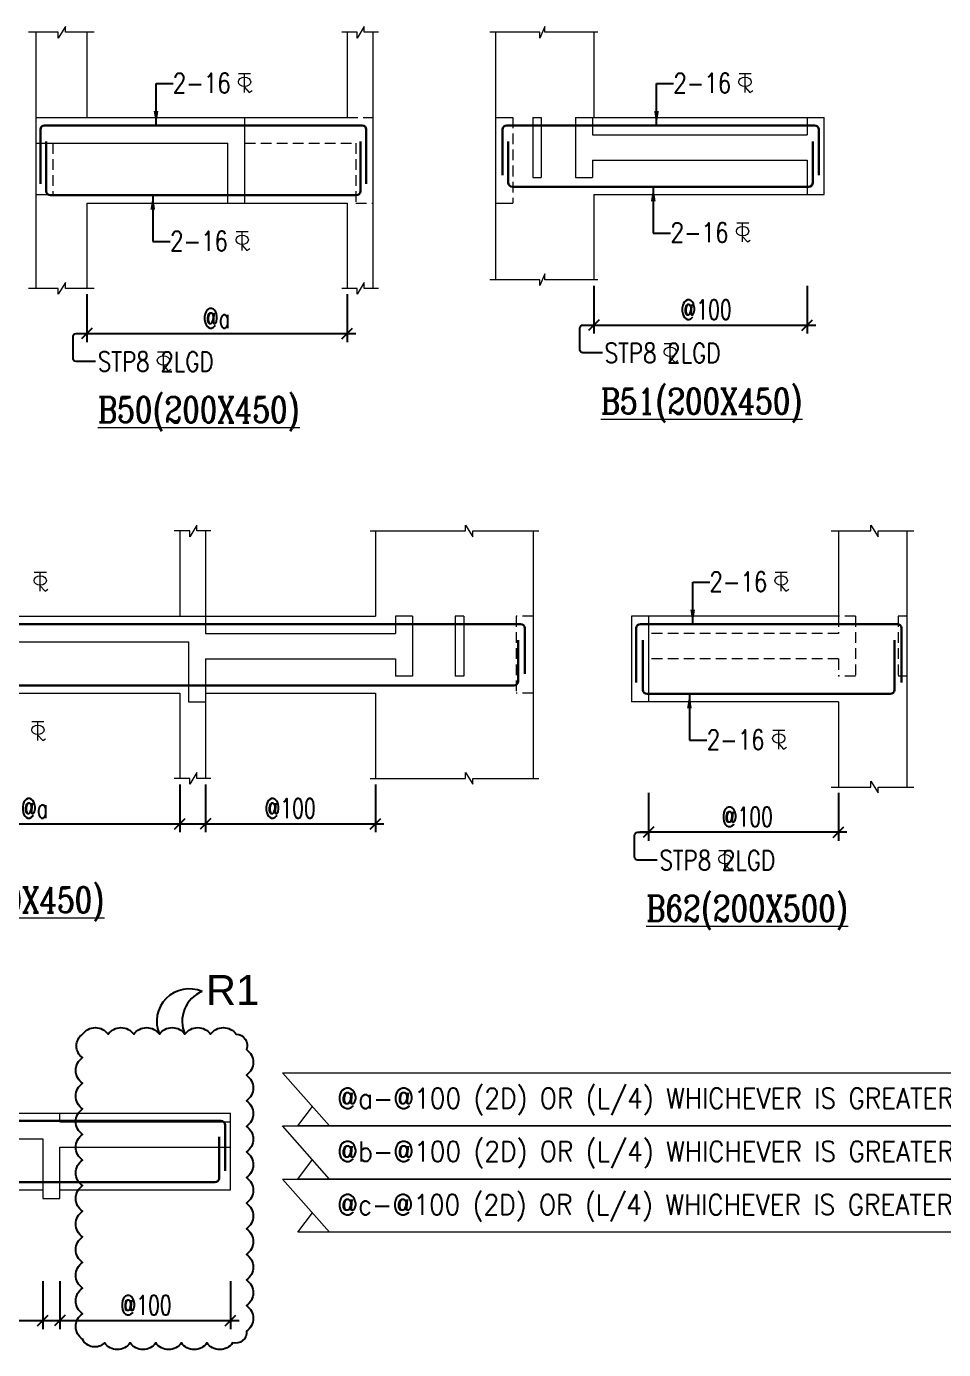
# Model space of a CAD drawing. Header units: millimetres. Extents: x 1255966 to 1543449, y 318653 to 465396.
# Drawn here: x 1513406 to 1524150, y 323664 to 339167 of the extents above; entities that cross this region are included whole.
import ezdxf

# ---------------------------------------------------------------- set-up
doc = ezdxf.new("R2010")
doc.units = ezdxf.units.MM
doc.header["$LTSCALE"] = 500
doc.header["$MEASUREMENT"] = 0
doc.header["$PDMODE"] = 34
doc.linetypes.add('HIDDEN', pattern=[0.375, 0.25, -0.125])
doc.layers.get('Defpoints').update_dxf_attribs({"lineweight": 0})
for name, color, linetype, lineweight in [('BEAM ELE', 2, 'Continuous', 15), ('CALL', 1, 'Continuous', 18), ('DIM', 1, 'Continuous', 20), ('TAXT', 3, 'Continuous', 15), ('TEXT', 7, 'Continuous', 13), ('TEXT2', 3, 'Continuous', 15), ('TOWER AREA BEAM..', 3, 'Continuous', 20)]:
    doc.layers.add(name, color=color, linetype=linetype, lineweight=lineweight)
for name, color, linetype in [('CLOUD', 95, 'Continuous'), ('D', 10, 'Continuous'), ('ST', 3, 'Continuous'), ('ST DIM.', 1, 'Continuous'), ('STEEL', 1, 'Continuous')]:
    doc.layers.add(name, color=color, linetype=linetype)
doc.styles.add('2MM', font='romans.shx', dxfattribs={"width": 0.7})
doc.styles.add('3mm', font='arial.ttf')
doc.styles.add('BHTESHT$0$HSCC2', font='romanc.shx')
doc.styles.add('haider', font='romans.shx')
doc.styles.add('S-T', font='romans.shx')
doc.dimstyles.new('SHUIB MOD.', dxfattribs={"dimtxt": 230, "dimasz": 130, "dimexe": 100, "dimexo": 70, "dimgap": 50, "dimtad": 2, "dimdec": 0, "dimzin": 4, "dimdsep": 46, "dimtxsty": '2MM', "dimblk": 'OBLIQUE', "dimcen": 0.09, "dimdle": 100, "dimclrd": 1, "dimclre": 1, "dimclrt": 3, "dimadec": 0, "dimazin": 0, "dimtfac": 1, "dimtdec": 0, "dimtix": 1, "dimtmove": 2, "dimatfit": 3, "dimfxl": 100, "dimtolj": 1, "dimlwd": -1, "dimarcsym": 0})

# ---------------------------------------------------------------- blocks, each defined once
blk = doc.blocks.new('_Oblique')
at = {"color": 0, "linetype": 'ByBlock', "lineweight": -2}
blk.add_line((-0.5, -0.5), (0.5, 0.5), dxfattribs=at)
blk = doc.blocks.new('A$C76682FD6')
at = {"layer": 'TEXT', "color": 3, "ltscale": 0.2}
for p, q in [((143, 219, -1), (2, 219, -1)), ((72, 0, -1), (72, 219, -1)), ((72, 63, -1), (128, 0, -1)), ((128, 0, -1), (162, 21))]:
    blk.add_line(p, q, dxfattribs=at)
blk.add_ellipse((72, 124, -1), major_axis=(72.3, 0), ratio=0.753223, dxfattribs=at)
blk = doc.blocks.new('*D271')
at = {"layer": 'Defpoints', "color": 0, "ltscale": 100, "transparency": 16777216}
for p in [(1514115, 336099, 6), (1517165, 336099, 6), (1517165, 335568)]:
    blk.add_point(p, dxfattribs=at)
at = {"layer": 'ST DIM.', "color": 1, "lineweight": -2, "ltscale": 100, "transparency": 16777216}
for p, q in [((1514115, 336029), (1514115, 335468)), ((1517165, 336029), (1517165, 335468))]:
    blk.add_line(p, q, dxfattribs=at)
at = {"layer": 'ST DIM.', "color": 1, "ltscale": 100, "transparency": 16777216}
blk.add_line((1514015, 335568), (1517265, 335568), dxfattribs=at)
at = {"layer": 'ST DIM.', "color": 1, "ltscale": 100, "transparency": 16777216, "xscale": 125, "yscale": 125, "zscale": 125, "rotation": 180}
blk.add_blockref('_Oblique', (1514115, 335568), dxfattribs=at)
at = {"layer": 'ST DIM.', "color": 1, "ltscale": 100, "transparency": 16777216, "xscale": 125, "yscale": 125, "zscale": 125}
blk.add_blockref('_Oblique', (1517165, 335568), dxfattribs=at)
at = {"layer": 'ST DIM.', "color": 3, "ltscale": 100, "transparency": 16777216, "insert": (1515631, 335749), "char_height": 230, "attachment_point": 5, "style": '2MM'}
blk.add_mtext('\\A1;@a', dxfattribs=at)
blk = doc.blocks.new('*D292')
at = {"layer": 'Defpoints', "color": 0, "ltscale": 100, "transparency": 16777216}
for p in [(1520052, 336199, 6), (1522552, 336199, 6), (1522552, 335668)]:
    blk.add_point(p, dxfattribs=at)
at = {"layer": 'ST DIM.', "color": 1, "lineweight": -2, "ltscale": 100, "transparency": 16777216}
for p, q in [((1520052, 336129), (1520052, 335568)), ((1522552, 336129), (1522552, 335568))]:
    blk.add_line(p, q, dxfattribs=at)
at = {"layer": 'ST DIM.', "color": 1, "ltscale": 100, "transparency": 16777216}
blk.add_line((1519952, 335668), (1522652, 335668), dxfattribs=at)
at = {"layer": 'ST DIM.', "color": 1, "ltscale": 100, "transparency": 16777216, "xscale": 125, "yscale": 125, "zscale": 125, "rotation": 180}
blk.add_blockref('_Oblique', (1520052, 335668), dxfattribs=at)
at = {"layer": 'ST DIM.', "color": 1, "ltscale": 100, "transparency": 16777216, "xscale": 125, "yscale": 125, "zscale": 125}
blk.add_blockref('_Oblique', (1522552, 335668), dxfattribs=at)
at = {"layer": 'ST DIM.', "color": 3, "ltscale": 100, "transparency": 16777216, "insert": (1521368, 335849), "char_height": 230, "attachment_point": 5, "style": '2MM'}
blk.add_mtext('\\A1;@100', dxfattribs=at)
blk = doc.blocks.new('*D301')
at = {"layer": 'Defpoints', "color": 0, "ltscale": 100, "transparency": 16777216}
for p in [(1511774, 330356, 6), (1515204, 330356, 6), (1515204, 329825)]:
    blk.add_point(p, dxfattribs=at)
at = {"layer": 'ST DIM.', "color": 1, "lineweight": -2, "ltscale": 100, "transparency": 16777216}
for p, q in [((1511774, 330286), (1511774, 329725)), ((1515204, 330286), (1515204, 329725))]:
    blk.add_line(p, q, dxfattribs=at)
at = {"layer": 'ST DIM.', "color": 1, "ltscale": 100, "transparency": 16777216}
blk.add_line((1511674, 329825), (1515304, 329825), dxfattribs=at)
at = {"layer": 'ST DIM.', "color": 1, "ltscale": 100, "transparency": 16777216, "xscale": 125, "yscale": 125, "zscale": 125, "rotation": 180}
blk.add_blockref('_Oblique', (1511774, 329825), dxfattribs=at)
at = {"layer": 'ST DIM.', "color": 1, "ltscale": 100, "transparency": 16777216, "xscale": 125, "yscale": 125, "zscale": 125}
blk.add_blockref('_Oblique', (1515204, 329825), dxfattribs=at)
at = {"layer": 'ST DIM.', "color": 3, "ltscale": 100, "transparency": 16777216, "insert": (1513500, 330006), "char_height": 230, "attachment_point": 5, "style": '2MM'}
blk.add_mtext('\\A1;@a', dxfattribs=at)
blk = doc.blocks.new('*D302')
at = {"layer": 'Defpoints', "color": 0, "ltscale": 100, "transparency": 16777216}
for p in [(1515504, 330356, 6), (1517494, 330356, 6), (1517494, 329825)]:
    blk.add_point(p, dxfattribs=at)
at = {"layer": 'ST DIM.', "color": 1, "lineweight": -2, "ltscale": 100, "transparency": 16777216}
for p, q in [((1515504, 330286), (1515504, 329725)), ((1517494, 330286), (1517494, 329725))]:
    blk.add_line(p, q, dxfattribs=at)
at = {"layer": 'ST DIM.', "color": 1, "ltscale": 100, "transparency": 16777216}
blk.add_line((1515404, 329825), (1517594, 329825), dxfattribs=at)
at = {"layer": 'ST DIM.', "color": 1, "ltscale": 100, "transparency": 16777216, "xscale": 125, "yscale": 125, "zscale": 125, "rotation": 180}
blk.add_blockref('_Oblique', (1515504, 329825), dxfattribs=at)
at = {"layer": 'ST DIM.', "color": 1, "ltscale": 100, "transparency": 16777216, "xscale": 125, "yscale": 125, "zscale": 125}
blk.add_blockref('_Oblique', (1517494, 329825), dxfattribs=at)
at = {"layer": 'ST DIM.', "color": 3, "ltscale": 100, "transparency": 16777216, "insert": (1516495, 330006), "char_height": 230, "attachment_point": 5, "style": '2MM'}
blk.add_mtext('\\A1;@100', dxfattribs=at)
blk = doc.blocks.new('*D303')
at = {"layer": 'Defpoints', "color": 0, "ltscale": 100, "transparency": 16777216}
for p in [(1520693, 330256, 6), (1522918, 330256, 6), (1520693, 329725)]:
    blk.add_point(p, dxfattribs=at)
at = {"layer": 'ST DIM.', "color": 1, "lineweight": -2, "ltscale": 100, "transparency": 16777216}
for p, q in [((1520693, 330186), (1520693, 329625)), ((1522918, 330186), (1522918, 329625))]:
    blk.add_line(p, q, dxfattribs=at)
at = {"layer": 'ST DIM.', "color": 1, "ltscale": 100, "transparency": 16777216}
blk.add_line((1523018, 329725), (1520593, 329725), dxfattribs=at)
at = {"layer": 'ST DIM.', "color": 1, "ltscale": 100, "transparency": 16777216, "xscale": 125, "yscale": 125, "zscale": 125, "rotation": 180}
blk.add_blockref('_Oblique', (1520693, 329725), dxfattribs=at)
at = {"layer": 'ST DIM.', "color": 1, "ltscale": 100, "transparency": 16777216, "xscale": 125, "yscale": 125, "zscale": 125}
blk.add_blockref('_Oblique', (1522918, 329725), dxfattribs=at)
at = {"layer": 'ST DIM.', "color": 3, "ltscale": 100, "transparency": 16777216, "insert": (1521850, 329906), "char_height": 230, "attachment_point": 5, "style": '2MM'}
blk.add_mtext('\\A1;@100', dxfattribs=at)
blk = doc.blocks.new('*D315')
at = {"layer": 'Defpoints', "color": 0, "ltscale": 100, "transparency": 16777216}
for p in [(1510017, 324534, 6), (1513597, 324534, 6), (1513597, 324003)]:
    blk.add_point(p, dxfattribs=at)
at = {"layer": 'ST DIM.', "color": 1, "lineweight": -2, "ltscale": 100, "transparency": 16777216}
for p, q in [((1510017, 324464), (1510017, 323903)), ((1513597, 324464), (1513597, 323903))]:
    blk.add_line(p, q, dxfattribs=at)
at = {"layer": 'ST DIM.', "color": 1, "ltscale": 100, "transparency": 16777216}
blk.add_line((1509917, 324003), (1513697, 324003), dxfattribs=at)
at = {"layer": 'ST DIM.', "color": 1, "ltscale": 100, "transparency": 16777216, "xscale": 125, "yscale": 125, "zscale": 125, "rotation": 180}
blk.add_blockref('_Oblique', (1510017, 324003), dxfattribs=at)
at = {"layer": 'ST DIM.', "color": 1, "ltscale": 100, "transparency": 16777216, "xscale": 125, "yscale": 125, "zscale": 125}
blk.add_blockref('_Oblique', (1513597, 324003), dxfattribs=at)
at = {"layer": 'ST DIM.', "color": 3, "ltscale": 100, "transparency": 16777216, "insert": (1511946, 324184), "char_height": 230, "attachment_point": 5, "style": '2MM'}
blk.add_mtext('\\A1;@a', dxfattribs=at)
blk = doc.blocks.new('*D316')
at = {"layer": 'Defpoints', "color": 0, "ltscale": 100, "transparency": 16777216}
for p in [(1513797, 324534, 6), (1515797, 324534, 6), (1515797, 324003)]:
    blk.add_point(p, dxfattribs=at)
at = {"layer": 'ST DIM.', "color": 1, "lineweight": -2, "ltscale": 100, "transparency": 16777216}
for p, q in [((1513797, 324464), (1513797, 323903)), ((1515797, 324464), (1515797, 323903))]:
    blk.add_line(p, q, dxfattribs=at)
at = {"layer": 'ST DIM.', "color": 1, "ltscale": 100, "transparency": 16777216}
blk.add_line((1513697, 324003), (1515897, 324003), dxfattribs=at)
at = {"layer": 'ST DIM.', "color": 1, "ltscale": 100, "transparency": 16777216, "xscale": 125, "yscale": 125, "zscale": 125, "rotation": 180}
blk.add_blockref('_Oblique', (1513797, 324003), dxfattribs=at)
at = {"layer": 'ST DIM.', "color": 1, "ltscale": 100, "transparency": 16777216, "xscale": 125, "yscale": 125, "zscale": 125}
blk.add_blockref('_Oblique', (1515797, 324003), dxfattribs=at)
at = {"layer": 'ST DIM.', "color": 3, "ltscale": 100, "transparency": 16777216, "insert": (1514806, 324184), "char_height": 230, "attachment_point": 5, "style": '2MM'}
blk.add_mtext('\\A1;@100', dxfattribs=at)

msp = doc.modelspace()

# ---------------------------------------------------------------- linework, layer by layer
at = {"layer": 'BEAM ELE', "color": 3}
for points, elevation in [([(1514198.2, 339098.8), (1513863.1, 339098.8), (1513863.1, 339167.4), (1513778.6, 339030.8), (1513778.6, 339098.8), (1513430, 339098.8)], 1738721.7), ([(1517531.7, 339098.8), (1517364, 339098.8), (1517364, 339167.4), (1517279.4, 339030.8), (1517279.4, 339098.8), (1517099.1, 339098.8)], 1738721.7), ([(1520099.9, 339098.8), (1519479.3, 339098.8), (1519479.3, 339167.4), (1519422.5, 339030.8), (1519422.5, 339098.8), (1518834.3, 339098.8)], 1738721.7), ([(1520099.9, 336198.8), (1519479.3, 336198.8), (1519479.3, 336267.4), (1519422.5, 336130.8), (1519422.5, 336198.8), (1518834.3, 336198.8)], 1738721.7), ([(1514198.2, 336098.8), (1513863.1, 336098.8), (1513863.1, 336167.4), (1513778.6, 336030.8), (1513778.6, 336098.8), (1513430, 336098.8)], 1738721.7), ([(1517531.7, 336098.8), (1517364, 336098.8), (1517364, 336167.4), (1517279.4, 336030.8), (1517279.4, 336098.8), (1517099.1, 336098.8)], 1738721.7), ([(1515566.9, 333255.6), (1515403.2, 333255.6), (1515403.2, 333324.2), (1515318.6, 333187.6), (1515318.6, 333255.6), (1515138.1, 333255.6)], 2208709.2), ([(1517431.4, 333255.6), (1518550.7, 333255.6), (1518550.7, 333324.2), (1518635.2, 333187.6), (1518635.2, 333255.6), (1519410.2, 333255.6)], 2208709.2), ([(1522835.1, 333255.6), (1523299.5, 333255.6), (1523299.5, 333324.2), (1523384, 333187.6), (1523384, 333255.6), (1523803.4, 333255.6)], 2208709.2), ([(1515566.9, 330355.6), (1515403.2, 330355.6), (1515403.2, 330424.2), (1515318.6, 330287.6), (1515318.6, 330355.6), (1515138.1, 330355.6)], 2208709.2), ([(1517431.4, 330355.6), (1518550.7, 330355.6), (1518550.7, 330424.2), (1518635.2, 330287.6), (1518635.2, 330355.6), (1519410.2, 330355.6)], 2208709.2), ([(1522835.1, 330255.6), (1523299.5, 330255.6), (1523299.5, 330324.2), (1523384, 330187.6), (1523384, 330255.6), (1523803.4, 330255.6)], 2208709.2)]:
    msp.add_lwpolyline(points, dxfattribs=dict(at, elevation=elevation))
at = {"layer": 'CALL', "color": 1, "ltscale": 0.25}
for p, q in [((1516407, 326908.4), (1536486.1, 326908.4)), ((1516958, 326285), (1516407, 326908.4)), ((1516586.3, 326285), (1516756.1, 326513.4)), ((1516407, 326285), (1536486.1, 326285)), ((1516958, 325661.5), (1516407, 326285)), ((1536306.7, 326285), (1516586.3, 326285)), ((1516586.3, 325661.5), (1516756.1, 325890)), ((1516407, 325661.5), (1536486.1, 325661.5)), ((1516958, 325038.1), (1516407, 325661.5)), ((1536306.7, 325661.5), (1516586.3, 325661.5)), ((1516586.3, 325038.1), (1516756.1, 325266.6)), ((1536306.7, 325038.1), (1516586.3, 325038.1))]:
    msp.add_line(p, q, dxfattribs=at)
at = {"layer": 'CLOUD', "color": 1, "ltscale": 10}
msp.add_lwpolyline([(1514063.4, 327358.3, -0.5205671), (1514363.4, 327358.3, -0.5205671), (1514663.4, 327358.3, -0.5205671), (1514963.4, 327358.3, -0.5205671), (1515263.4, 327358.3, -0.5205671), (1515563.4, 327358.3, -0.5205671), (1515863.4, 327358.3, -0.5205671), (1515984.3, 327179.1, -0.5205671), (1515984.3, 326879.1, -0.5205671), (1515984.3, 326579.1, -0.5205671), (1515984.3, 326279.1, -0.5205671), (1515984.3, 325979.1, -0.5205671), (1515984.3, 325679.1, -0.5205671), (1515984.3, 325379.1, -0.5205671), (1515984.3, 325079.1, -0.5205671), (1515984.3, 324779.1, -0.5205671), (1515984.3, 324479.1, -0.5205671), (1515984.3, 324179.1, -0.5205671), (1515984.3, 323879.1, -0.5205671), (1515821.2, 323742.2, -0.5205671), (1515521.2, 323742.2, -0.5205671), (1515221.2, 323742.2, -0.5205671), (1514921.2, 323742.2, -0.5205671), (1514621.2, 323742.2, -0.5205671), (1514321.2, 323742.2, -0.5205671), (1514063.4, 323784.4, -0.5205671), (1514063.4, 324084.4, -0.5205671), (1514063.4, 324384.4, -0.5205671), (1514063.4, 324684.4, -0.5205671), (1514063.4, 324984.4, -0.5205671), (1514063.4, 325284.4, -0.5205671), (1514063.4, 325584.4, -0.5205671), (1514063.4, 325884.4, -0.5205671), (1514063.4, 326184.4, -0.5205671), (1514063.4, 326484.4, -0.5205671), (1514063.4, 326784.4, -0.5205671), (1514063.4, 327084.4, -0.5205671)], format="xyb", close=True, dxfattribs=at)
for centre, radius, start, end in [((1515312.3, 327509.9), 380.4, 66.60145, 203.48553), ((1515606.2, 327511.6), 375.6, 112.36271, 204.10067)]:
    msp.add_arc(centre, radius, start, end, dxfattribs=at)
at = {"layer": 'ST DIM.'}
for points, elevation in [([(1520153.7, 335343.1), (1519925.4, 335343.1, -0.4142136), (1519889.6, 335378.9), (1519889.6, 335632.5, -0.4142136), (1519925.4, 335668.3), (1520052.4, 335668.3)], 1738719), ([(1514216.4, 335243.1), (1513988.1, 335243.1, -0.4142136), (1513952.3, 335278.9), (1513952.3, 335532.5, -0.4142136), (1513988.1, 335568.3), (1514115.2, 335568.3)], 1738719), ([(1511875.5, 329499.9), (1511647.2, 329499.9, -0.4142136), (1511611.4, 329535.7), (1511611.4, 329789.3, -0.4142136), (1511647.2, 329825.1), (1516643, 329825.1)], 2208706.4), ([(1520794.5, 329399.9), (1520566.1, 329399.9, -0.4142136), (1520530.4, 329435.7), (1520530.4, 329689.3, -0.4142136), (1520566.1, 329725.1), (1520693.2, 329725.1)], 2208706.4)]:
    msp.add_lwpolyline(points, format="xyb", dxfattribs=dict(at, elevation=elevation))
at = {"layer": 'STEEL', "color": 4, "lineweight": 30, "ltscale": 10}
for p, q in [((1513619.5, 338008.8, 1738581), (1517337.6, 338008.8, -561086)), ((1519032.6, 338008.8, 2022633.4), (1522638, 338008.8, -561086)), ((1513569.5, 337325.1, 1738535.2), (1513569.5, 337958.8, 1738535.2)), ((1513637.5, 337238.8, 1138743.8), (1513637.5, 337819.8, 1138743.8)), ((1517319.5, 337238.8, 1138743.8), (1517319.5, 337819.8, 1138743.8)), ((1517387.5, 337325.1, 1738535.2), (1517387.5, 337958.8, 1738535.2)), ((1518982.6, 337425.1, 1738535.2), (1518982.6, 337958.8, 1738535.2)), ((1519050.6, 337338.8, 1138743.8), (1519050.6, 337819.8, 1138743.8)), ((1522620, 337338.8, 1138743.8), (1522620, 337819.8, 1138743.8)), ((1522688, 337425.1, 1738535.2), (1522688, 337958.8, 1738535.2)), ((1519100.6, 337288.8, 1445221.1), (1522570, 337288.8, -1138779.3)), ((1513687.5, 337188.8, 1138779.3), (1517269.5, 337188.8, -1138779.3)), ((1511650.9, 332165.6, 2208568.4), (1519193.2, 332165.6, -137432.1)), ((1519243, 331581.9, 2208522.7), (1519243, 332115.6, 2208522.7)), ((1520550.3, 331481.9, 2208522.7), (1520550.3, 332115.6, 2208522.7)), ((1523607.3, 332165.6, 2208568.4), (1520600.1, 332165.6, -137432.1)), ((1523657.3, 331481.9, 2208522.7), (1523657.3, 332115.6, 2208522.7)), ((1519164.9, 331495.6, 1608731.2), (1519164.9, 331976.6, 1608731.2)), ((1520628.4, 331395.6, 1608731.2), (1520628.4, 331976.6, 1608731.2)), ((1523573.7, 331395.6, 1608731.2), (1523573.7, 331976.6, 1608731.2)), ((1511718.9, 331445.6, 1608766.8), (1519114.9, 331445.6, -674323.4)), ((1523523.7, 331345.6, 1608766.8), (1520678.4, 331345.6, -674323.4)), ((1509217.4, 326343.7, 653837.1), (1515682.9, 326343.7, -2299807.7)), ((1515732.9, 325759.9, -186.5), (1515732.9, 326293.7, -186.5)), ((1515664.9, 325673.7, -599978), (1515664.9, 326154.7, -599978)), ((1509217.4, 325623.7, 156489.4), (1515614.9, 325623.7, -2877501.1))]:
    msp.add_line(p, q, dxfattribs=at)
for centre, start, end in [((1513619.5, 337958.8, 1738535.2), 90, 180), ((1517337.5, 337958.8, 1738535.2), 0, 90), ((1519032.6, 337958.8, 1738535.2), 90, 180), ((1522638, 337958.8, 1738535.2), 0, 90), ((1513687.5, 337238.8, 1138743.8), 180, 270), ((1517269.5, 337238.8, 1138743.8), 270, 0), ((1519100.6, 337338.8, 1138743.8), 180, 270), ((1522570, 337338.8, 1138743.8), 270, 0), ((1519193, 332115.6, 2208522.7), 0, 90), ((1520600.3, 332115.6, 2208522.7), 90, 180), ((1523607.3, 332115.6, 2208522.7), 0, 90), ((1519114.9, 331495.6, 1608731.2), 270, 0), ((1520678.4, 331395.6, 1608731.2), 180, 270), ((1523523.7, 331395.6, 1608731.2), 270, 0), ((1515682.9, 326293.7, -186.5), 0, 90), ((1515614.9, 325673.7, -599978), 270, 0)]:
    msp.add_arc(centre, 50, start, end, dxfattribs=at)
at = {"layer": 'TOWER AREA BEAM..'}
for p, q in [((1513515.2, 339098.8, 1738721.7), (1513515.2, 338098.8, 1738721.7)), ((1514115.2, 339098.8, 1738721.7), (1514115.2, 338098.8, 1738721.7)), ((1517165.2, 339098.8, 1738721.7), (1517165.2, 338098.8, 1738721.7)), ((1517465.2, 339098.8, 1738721.7), (1517465.2, 336098.8, 1738721.7)), ((1518902.4, 339098.8, 1738721.7), (1518902.4, 336198.8, 1738721.7)), ((1520052.4, 339098.8, 1738721.7), (1520052.4, 338098.8, 1738721.7)), ((1513515.2, 338098.8, 1738721.7), (1513515.2, 337198.8, 1738721.7)), ((1513515.2, 338098.8, 1738721.7), (1517165.2, 338098.8, 1738721.7)), ((1515965.2, 337098.8, 1738721.7), (1515965.2, 338098.8, 1738721.7)), ((1518902.4, 338098.8, 1738721.7), (1519102.4, 338098.8, 1738721.7)), ((1519337.4, 338098.8, 1738721.7), (1519337.4, 337398.8, 1738721.7)), ((1519337.4, 338098.8, 1738721.7), (1519437.4, 338098.8, 1738721.7)), ((1519437.4, 338098.8, 1738721.7), (1519437.4, 337398.8, 1738721.7)), ((1519837.4, 338098.8, 1738721.7), (1519837.4, 337398.8, 1738721.7)), ((1519837.4, 338098.8, 1738721.7), (1522752.4, 338098.8, 1738721.7)), ((1520037.4, 338098.8, 1625607.9), (1520037.4, 337898.8, 1625607.9)), ((1522552.4, 338098.8, 1738721.7), (1522552.4, 337898.8, 1738721.7)), ((1522752.4, 337198.8, 1738721.7), (1522752.4, 338098.8, 1738721.7)), ((1520037.4, 337898.8, 1738721.7), (1522552.4, 337898.8, 1738721.7)), ((1513515.2, 337798.8, 1738721.7), (1515765.2, 337798.8, 1738721.7)), ((1515765.2, 337098.8, 1738721.7), (1515765.2, 337798.8, 1738721.7)), ((1520037.4, 337598.8, 1738721.7), (1522552.4, 337598.8, 1738721.7)), ((1520037.4, 337598.8, 1625607.9), (1520037.4, 337398.8, 1625607.9)), ((1522552.4, 337598.8, 1738721.7), (1522552.4, 337198.8, 1738721.7)), ((1519337.4, 337398.8, 1738721.7), (1519437.4, 337398.8, 1738721.7)), ((1519837.4, 337398.8, 1738721.7), (1520037.4, 337398.8, 1738721.7)), ((1513515.2, 337198.8, 1738721.7), (1513715.2, 337198.8, 1738721.7)), ((1513515.2, 337198.8, 1738721.7), (1513515.2, 336098.8, 1738721.7)), ((1520052.4, 337198.8, 1738721.7), (1520052.4, 336198.8, 1738721.7)), ((1520052.4, 337198.8, 1738721.7), (1522752.4, 337198.8, 1738721.7)), ((1514115.2, 337098.8, 1738721.7), (1514115.2, 336098.8, 1738721.7)), ((1514115.2, 337098.8, 1738721.7), (1517165.2, 337098.8, 1738721.7)), ((1517165.2, 337098.8, 1738721.7), (1517165.2, 336098.8, 1738721.7)), ((1518902.4, 337098.8, 1738721.7), (1519102.4, 337098.8, 1738721.7)), ((1515204.2, 333255.6, 2208709.2), (1515204.2, 332255.6, 2208709.2)), ((1515504.2, 333255.6, 2208709.2), (1515504.2, 332255.6, 2208709.2)), ((1517494.1, 333255.6, 2208709.2), (1517494.1, 332255.6, 2208709.2)), ((1519344.1, 333255.6, 2208709.2), (1519344.1, 330355.6, 2208709.2)), ((1522918.2, 333255.6, 2208709.2), (1522918.2, 332255.6, 2208709.2)), ((1523718.2, 333255.6, 2208709.2), (1523718.2, 330255.6, 2208709.2)), ((1511544.2, 332255.6, 2208709.2), (1517494.1, 332255.6, 2208709.2)), ((1515504.2, 332255.6, 2208709.2), (1515504.2, 332055.6, 2208709.2)), ((1517929.2, 332255.6, 2208709.2), (1517729.2, 332255.6, 2208709.2)), ((1517729.2, 332255.6, 2208709.2), (1517729.2, 332055.6, 2208709.2)), ((1517929.2, 332255.6, 2208709.2), (1517929.2, 331555.6, 2208709.2)), ((1518529.2, 332255.6, 2208709.2), (1518429.2, 332255.6, 2208709.2)), ((1518429.2, 332255.6, 2208709.2), (1518429.2, 331555.6, 2208709.2)), ((1518529.2, 332255.6, 2208709.2), (1518529.2, 331555.6, 2208709.2)), ((1522918.2, 332255.6, 2208709.2), (1520493.2, 332255.6, 2208709.2)), ((1520493.2, 332255.6, 2208709.2), (1520493.2, 331255.6, 2208709.2)), ((1520693.2, 332255.6, 2208709.2), (1520693.2, 331255.6, 2208709.2)), ((1511744.2, 331955.6, 2208709.2), (1515304.2, 331955.6, 2208709.2)), ((1515304.2, 331955.6, 2208709.2), (1515304.2, 331255.6, 2208709.2)), ((1515504.2, 332055.6, 2208709.2), (1517729.2, 332055.6, 2208709.2)), ((1515504.2, 331755.6, 2208709.2), (1517729.2, 331755.6, 2208709.2)), ((1515504.2, 331755.6, 2208709.2), (1515504.2, 331355.6, 2208709.2)), ((1517729.2, 331755.6, 2208709.2), (1517729.2, 331555.6, 2208709.2)), ((1517929.2, 331555.6, 2208709.2), (1517729.2, 331555.6, 2208709.2)), ((1518529.2, 331555.6, 2208709.2), (1518429.2, 331555.6, 2208709.2)), ((1511544.2, 331355.6, 2208709.2), (1515204.2, 331355.6, 2208709.2)), ((1515204.2, 331355.6, 2208709.2), (1515204.2, 330355.6, 2208709.2)), ((1515504.2, 331355.6, 2208709.2), (1515504.2, 330355.6, 2208709.2)), ((1515504.2, 331355.6, 2208709.2), (1517494.1, 331355.6, 2208709.2)), ((1517494.1, 331355.6, 2208709.2), (1517494.1, 330355.6, 2208709.2)), ((1515304.2, 331255.6, 2208709.2), (1515504.2, 331255.6, 2208709.2)), ((1522918.2, 331255.6, 2208709.2), (1520493.2, 331255.6, 2208709.2)), ((1522918.2, 331255.6, 2208709.2), (1522918.2, 330255.6, 2208709.2)), ((1509817.4, 326433.7), (1515797.4, 326433.7)), ((1513797.4, 326333.7), (1513797.4, 326433.7)), ((1515797.4, 325533.7), (1515797.4, 326433.7)), ((1513797.4, 326333.7), (1515797.4, 326333.7)), ((1510017.4, 326133.7), (1513597.4, 326133.7)), ((1513597.4, 326133.7), (1513597.4, 325433.7)), ((1513797.4, 325433.7), (1513797.4, 326033.7)), ((1513797.4, 326033.7), (1515797.4, 326033.7)), ((1509817.4, 325533.7), (1513597.4, 325533.7)), ((1513597.4, 325433.7), (1513797.4, 325433.7)), ((1513797.4, 325533.7), (1515797.4, 325533.7))]:
    msp.add_line(p, q, dxfattribs=at)
at = {"layer": 'TOWER AREA BEAM..', "linetype": 'HIDDEN'}
for p, q in [((1517165.2, 338098.8, 1738721.7), (1517465.2, 338098.8, 1738721.7)), ((1519102.4, 338098.8, 1738721.7), (1519102.4, 337098.8, 1738721.7)), ((1513715.2, 337798.8, 1738721.7), (1513715.2, 337198.8, 1738721.7)), ((1515965.2, 337798.8, 1738721.7), (1517265.2, 337798.8, 1738721.7)), ((1517265.2, 337798.8, 1738721.7), (1517265.2, 337098.8, 1738721.7)), ((1517265.2, 337098.8, 1738721.7), (1517465.2, 337098.8, 1738721.7)), ((1519344.1, 332255.6, 2208709.2), (1519144.1, 332255.6, 2208709.2)), ((1519144.1, 332255.6, 2208709.2), (1519144.1, 331355.6, 2208709.2)), ((1522918.2, 332255.6, 2208709.2), (1522918.2, 332055.6, 2208709.2)), ((1523118.2, 332255.6, 2208709.2), (1522918.2, 332255.6, 2208709.2)), ((1523118.2, 332255.6, 2208709.2), (1523118.2, 331555.6, 2208709.2)), ((1523618.2, 332255.6, 2208709.2), (1523618.2, 331555.6, 2208709.2)), ((1523718.2, 332255.6, 2208709.2), (1523618.2, 332255.6, 2208709.2)), ((1522918.2, 332055.6, 2208709.2), (1520693.2, 332055.6, 2208709.2)), ((1522918.2, 331755.6, 2208709.2), (1520693.2, 331755.6, 2208709.2)), ((1522918.2, 331755.6, 2208709.2), (1522918.2, 331555.6, 2208709.2)), ((1523118.2, 331555.6, 2208709.2), (1522918.2, 331555.6, 2208709.2)), ((1523718.2, 331555.6, 2208709.2), (1523618.2, 331555.6, 2208709.2)), ((1519344.1, 331355.6, 2208709.2), (1519144.1, 331355.6, 2208709.2))]:
    msp.add_line(p, q, dxfattribs=at)

# ---------------------------------------------------------------- block references
at = {"layer": 'DIM', "lineweight": 0}
for p in [(1515889.3, 338394.3, 1716209.8), (1521752.3, 338394.3, 1716209.8), (1515861.5, 336543.5, 1138764.2), (1521724.5, 336643.5, 1138764.2), (1514938.9, 335130.4, 1738719.6), (1520876.2, 335230.4, 1738719.6), (1513496.5, 332551.1, 2186197.2), (1522175.8, 332551.1, 2186197.2), (1513468.7, 330800.3, 1608751.7), (1522148, 330700.3, 1608751.7), (1521517, 329287.2, 2208707)]:
    msp.add_blockref('A$C76682FD6', p, dxfattribs=at)

# ---------------------------------------------------------------- texts
at = {"layer": 'CLOUD', "color": 1, "linetype": 'Continuous', "style": '3mm'}
msp.add_text('R1', height=350, dxfattribs=at).set_placement((1515508.1, 327702.8, 0))
at = {"layer": 'ST', "style": 'S-T', "width": 0.9}
for s, p in [('@a-@100 (2D) OR (L/4) WHICHEVER IS GREATER+@150(CENTER)+@100 (2D) OR (L/4) WHICHEVER IS GREATER', (1517045.1, 326490)), ('@b-@100 (2D) OR (L/4) WHICHEVER IS GREATER+@125(CENTER)+@100 (2D) OR (L/4) WHICHEVER IS GREATER', (1517045.1, 325866.6)), ('@c-@100 (2D) OR (L/4) WHICHEVER IS GREATER+@200(CENTER)+@100 (2D) OR (L/4) WHICHEVER IS GREATER', (1517045.1, 325243.1))]:
    msp.add_text(s, height=236.772, dxfattribs=at).set_placement(p)
at = {"layer": 'TAXT', "style": 'BHTESHT$0$HSCC2', "width": 0.8}
for s, p in [('%%UB50(200X450)', (1514243.2, 334526.9, 2914668.4)), ('%%UB51(200X450)', (1520133.5, 334626.9, 2914668.4)), ('%%UB61(200X450)', (1511955, 328783.7, 3384655.9)), ('%%UB62(200X500)', (1520666.6, 328683.7, 3384655.9))]:
    msp.add_text(s, height=300, dxfattribs=at).set_placement(p)
at = {"layer": 'TEXT2', "color": 3, "style": 'haider', "width": 0.8}
for s, p in [('2-16', (1515121.3, 338389.2, 1716209)), ('2-16', (1520984.3, 338389.2, 1716209)), ('2-16', (1515089.2, 336538.3, 2936705.1)), ('2-16', (1520952.2, 336638.3, 2936705.1)), ('STP8 2LGD', (1514242.2, 335125.2, 1738718.8)), ('STP8 2LGD', (1520179.5, 335225.2, 1738718.8)), ('2-16', (1521407.8, 332546, 2186196.4)), ('2-16', (1521375.6, 330695.1, 3406692.5)), ('STP8 2LGD', (1520820.3, 329282, 2208706.2))]:
    msp.add_text(s, height=230, dxfattribs=at).set_placement(p)

# ---------------------------------------------------------------- dimensions: what is measured, and where the dimension line sits
at = {"layer": 'ST DIM.', "ltscale": 100}
for base, p1, p2, text, picture, middle in [((1522552.4, 335668.3, 1738715.4), (1520052.4, 336198.8, 1738721.7), (1522552.4, 336198.8, 1738721.7), '@100', '*D292', (1521368.4, 335848.7, 1738715.4)), ((1517165.2, 335568.3, 1738715.4), (1514115.2, 336098.8, 1738721.7), (1517165.2, 336098.8, 1738721.7), '@a', '*D271', (1515630.8, 335748.7, 1738715.4)), ((1515204.2, 329825.1, 2208702.9), (1511774.2, 330355.6, 2208709.2), (1515204.2, 330355.6, 2208709.2), '@a', '*D301', (1513500.5, 330005.5, 2208702.9)), ((1517494.1, 329825.1, 2208702.9), (1515504.2, 330355.6, 2208709.2), (1517494.1, 330355.6, 2208709.2), '@100', '*D302', (1516495.2, 330005.5, 2208702.9)), ((1513597.4, 324003.1, -6.3), (1510017.4, 324533.7), (1513597.4, 324533.7), '@a', '*D315', (1511946.2, 324183.6, -6.3)), ((1515797.4, 324003.1, -6.3), (1513797.4, 324533.7), (1515797.4, 324533.7), '@100', '*D316', (1514806.1, 324183.6, -6.3))]:
    dim = msp.add_linear_dim(base=base, p1=p1, p2=p2, text=text, dimstyle='SHUIB MOD.', override={"dimasz": 125}, dxfattribs=at)
    dim.commit()
    dim.dimension.update_dxf_attribs({"geometry": picture, "text_midpoint": middle, "dimtype": 160})
dim = msp.add_linear_dim(base=(1520693.2, 329725.1, 2208702.9), p1=(1522918.2, 330255.6, 2208709.2), p2=(1520693.2, 330255.6, 2208709.2), angle=180, text='@100', dimstyle='SHUIB MOD.', override={"dimasz": 125}, dxfattribs=at)
dim.commit()
dim.dimension.update_dxf_attribs({"geometry": '*D303', "text_midpoint": (1521849.5, 329905.5, 2208702.9), "dimtype": 160})

# ---------------------------------------------------------------- leaders
at = {"layer": 'D', "linetype": 'Continuous'}
for points in [[(1514924.6, 338008.8, -2745916.5), (1514924.6, 338498.8, -2745916.5), (1515124.6, 338498.8, -2745916.5)], [(1520787.6, 338008.8, -2745916.5), (1520787.6, 338498.8, -2745916.5), (1520987.6, 338498.8, -2745916.5)], [(1520749.8, 337288.8, -3323361.9), (1520749.8, 336746, -3323361.9), (1520951.8, 336746, -3323361.9)], [(1514886.8, 337188.8, -3323361.9), (1514886.8, 336646, -3323361.9), (1515088.8, 336646, -3323361.9)], [(1521211.1, 332165.6, -2275929.1), (1521211.1, 332655.6, -2275929.1), (1521411.1, 332655.6, -2275929.1)], [(1521173.2, 331345.6, -2853374.5), (1521173.2, 330802.8, -2853374.5), (1521375.3, 330802.8, -2853374.5)]]:
    msp.add_leader(points, dimstyle='SHUIB MOD.', override={"dimasz": 170, "dimtad": 0}, dxfattribs=at)

doc.saveas('drawing.dxf')
